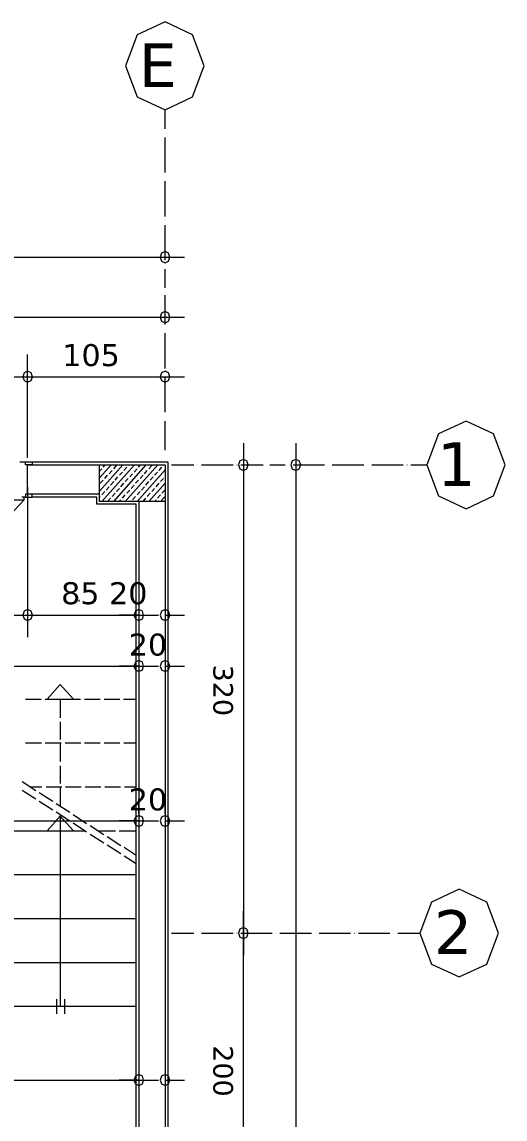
# Model space of a CAD drawing. Header units: millimetres. Extents: x 1.23 to 6.48, y 0.82 to 9.22.
# Drawn here: x 5.32 to 6.475, y 6.322 to 8.946 of the extents above; entities that cross this region are included whole.
import ezdxf

# ---------------------------------------------------------------- set-up
doc = ezdxf.new("R2010")
doc.units = ezdxf.units.MM
doc.layers.add('PDF_Geometry', color=7, linetype='Continuous', true_color=0x66ccff)
doc.layers.add('PDF_Text', color=7, linetype='Continuous')
doc.styles.add('PDF Verdana', font='verdana.ttf')

msp = doc.modelspace()

# ---------------------------------------------------------------- linework, layer by layer
at = {"layer": 'PDF_Geometry', "color": 7, "lineweight": 5}
for p, q in [((5.6619, 8.946), (5.5953, 8.9151)), ((5.728, 8.9151), (5.6619, 8.946)), ((5.5953, 8.9151), (5.5676, 8.8409)), ((5.7558, 8.8409), (5.728, 8.9151)), ((5.5676, 8.8409), (5.5953, 8.7669)), ((5.728, 8.7669), (5.7558, 8.8409)), ((5.5953, 8.7669), (5.6619, 8.7359)), ((5.6619, 8.7359), (5.728, 8.7669)), ((5.6619, 8.6906), (5.6619, 8.7359)), ((5.6619, 8.6804), (5.6622, 8.6804)), ((5.6619, 8.5859), (5.6619, 8.6697)), ((5.6619, 8.5754), (5.6622, 8.5754)), ((5.6619, 8.4808), (5.6619, 8.5652)), ((5.6619, 8.4707), (5.6622, 8.4707)), ((5.6619, 8.3761), (5.6619, 8.4601)), ((5.6619, 8.3967), (5.6536, 8.3927)), ((5.6702, 8.3927), (5.6619, 8.3967)), ((2.5347, 8.3832), (5.7087, 8.3832)), ((5.6536, 8.3927), (5.6501, 8.3832)), ((5.6501, 8.3832), (5.6536, 8.374)), ((5.6536, 8.374), (5.6619, 8.37)), ((5.6619, 8.37), (5.6702, 8.374)), ((5.6734, 8.3832), (5.6702, 8.3927)), ((5.6702, 8.374), (5.6734, 8.3832)), ((5.6619, 8.365), (5.6622, 8.365)), ((5.6619, 8.3098), (5.6619, 8.3549)), ((5.6619, 8.2227), (5.6619, 8.2923)), ((4.7077, 8.24), (5.7087, 8.24)), ((5.6536, 8.2494), (5.6501, 8.24)), ((5.6501, 8.24), (5.6536, 8.2307)), ((5.6619, 8.2534), (5.6536, 8.2494)), ((5.6702, 8.2494), (5.6619, 8.2534)), ((5.6734, 8.24), (5.6702, 8.2494)), ((5.6702, 8.2307), (5.6734, 8.24)), ((5.6536, 8.2307), (5.6619, 8.2267)), ((5.6619, 8.2267), (5.6702, 8.2307)), ((5.6619, 8.2116), (5.6622, 8.2116)), ((5.6619, 8.1173), (5.6619, 8.2015)), ((5.3331, 7.9217), (5.3331, 8.1506)), ((5.3252, 8.1071), (5.3216, 8.0977)), ((5.3252, 8.1071), (5.3216, 8.0977)), ((5.3331, 8.1111), (5.3252, 8.1071)), ((5.3331, 8.1111), (5.3252, 8.1071)), ((5.3331, 7.9039), (5.3331, 8.1327)), ((5.3414, 8.1071), (5.3331, 8.1111)), ((5.3414, 8.1071), (5.3331, 8.1111)), ((5.345, 8.0977), (5.3414, 8.1071)), ((5.345, 8.0977), (5.3414, 8.1071)), ((5.6536, 8.1071), (5.6501, 8.0977)), ((5.6619, 8.1111), (5.6536, 8.1071)), ((5.6702, 8.1071), (5.6619, 8.1111)), ((5.6619, 8.1071), (5.6622, 8.1071)), ((5.6734, 8.0977), (5.6702, 8.1071)), ((4.8178, 8.0977), (5.3804, 8.0977)), ((5.2868, 8.0977), (5.7087, 8.0977)), ((5.3216, 8.0977), (5.3252, 8.0884)), ((5.3216, 8.0977), (5.3252, 8.0884)), ((5.3252, 8.0884), (5.3331, 8.0849)), ((5.3252, 8.0884), (5.3331, 8.0849)), ((5.3331, 8.0849), (5.3414, 8.0884)), ((5.3331, 8.0849), (5.3414, 8.0884)), ((5.3414, 8.0884), (5.345, 8.0977)), ((5.3414, 8.0884), (5.345, 8.0977)), ((5.6501, 8.0977), (5.6536, 8.0884)), ((5.6536, 8.0884), (5.6619, 8.0849)), ((5.6619, 8.0126), (5.6619, 8.0964)), ((5.6619, 8.0849), (5.6702, 8.0884)), ((5.6702, 8.0884), (5.6734, 8.0977)), ((5.6619, 8.0019), (5.6622, 8.0019)), ((5.6619, 7.9217), (5.6619, 7.9917)), ((6.3817, 7.9917), (6.3155, 7.9612)), ((6.4478, 7.9612), (6.3817, 7.9917)), ((6.3155, 7.9612), (6.2879, 7.8872)), ((6.4751, 7.8872), (6.4478, 7.9612)), ((5.8493, 7.939), (5.8493, 6.7146)), ((5.9745, 7.939), (5.9745, 4.335)), ((5.8493, 7.8995), (5.841, 7.8964)), ((5.8576, 7.8964), (5.8493, 7.8995)), ((5.9745, 7.8995), (5.9662, 7.8964)), ((5.9828, 7.8964), (5.9745, 7.8995)), ((5.6773, 7.8872), (5.7304, 7.8872)), ((5.74, 7.8872), (5.7403, 7.8872)), ((5.7491, 7.8872), (5.8248, 7.8872)), ((5.8339, 7.8872), (5.8342, 7.8872)), ((5.841, 7.8964), (5.8378, 7.8872)), ((5.8378, 7.8872), (5.841, 7.8774)), ((5.841, 7.8774), (5.8493, 7.8737)), ((5.8433, 7.8872), (5.8964, 7.8872)), ((5.8493, 7.8737), (5.8576, 7.8774)), ((5.8611, 7.8872), (5.8576, 7.8964)), ((5.8576, 7.8774), (5.8611, 7.8872)), ((5.9123, 7.8872), (5.9495, 7.8872)), ((5.9594, 7.8872), (5.9599, 7.8872)), ((5.9662, 7.8964), (5.9626, 7.8872)), ((5.9626, 7.8872), (5.9662, 7.8774)), ((5.9662, 7.8774), (5.9745, 7.8737)), ((5.9685, 7.8872), (6.0433, 7.8872)), ((5.9745, 7.8737), (5.9828, 7.8774)), ((5.9863, 7.8872), (5.9828, 7.8964)), ((5.9828, 7.8774), (5.9863, 7.8872)), ((6.0529, 7.8872), (6.0532, 7.8872)), ((6.062, 7.8872), (6.1377, 7.8872)), ((6.1468, 7.8872), (6.1471, 7.8872)), ((6.1563, 7.8872), (6.2312, 7.8872)), ((6.2403, 7.8872), (6.2406, 7.8872)), ((6.2497, 7.8872), (6.2879, 7.8872)), ((6.2879, 7.8872), (6.3155, 7.8126)), ((6.4478, 7.8126), (6.4751, 7.8872)), ((5.3331, 7.8343), (5.3331, 7.4751)), ((6.3155, 7.8126), (6.3817, 7.7816)), ((6.3817, 7.7816), (6.4478, 7.8126)), ((5.3252, 7.5373), (5.3216, 7.5278)), ((5.3252, 7.5373), (5.3216, 7.5278)), ((5.3331, 7.5413), (5.3252, 7.5373)), ((5.3331, 7.5413), (5.3252, 7.5373)), ((5.3414, 7.5373), (5.3331, 7.5413)), ((5.3414, 7.5373), (5.3331, 7.5413)), ((5.345, 7.5278), (5.3414, 7.5373)), ((5.345, 7.5278), (5.3414, 7.5373)), ((5.591, 7.5373), (5.5874, 7.5278)), ((5.591, 7.5373), (5.5874, 7.5278)), ((5.5994, 7.5413), (5.591, 7.5373)), ((5.5994, 7.5413), (5.591, 7.5373)), ((5.6077, 7.5373), (5.5994, 7.5413)), ((5.6077, 7.5373), (5.5994, 7.5413)), ((5.6108, 7.5278), (5.6077, 7.5373)), ((5.6108, 7.5278), (5.6077, 7.5373)), ((5.6536, 7.5373), (5.6501, 7.5278)), ((5.6619, 7.5413), (5.6536, 7.5373)), ((5.6702, 7.5373), (5.6619, 7.5413)), ((5.6734, 7.5278), (5.6702, 7.5373)), ((5.1319, 7.5278), (5.3804, 7.5278)), ((5.2868, 7.5278), (5.646, 7.5278)), ((5.3216, 7.5278), (5.3252, 7.5185)), ((5.3216, 7.5278), (5.3252, 7.5185)), ((5.3252, 7.5185), (5.3331, 7.5145)), ((5.3252, 7.5185), (5.3331, 7.5145)), ((5.3331, 7.5145), (5.3414, 7.5185)), ((5.3331, 7.5145), (5.3414, 7.5185)), ((5.3414, 7.5185), (5.345, 7.5278)), ((5.3414, 7.5185), (5.345, 7.5278)), ((5.5994, 7.5278), (5.5522, 7.5278)), ((5.5874, 7.5278), (5.591, 7.5185)), ((5.5874, 7.5278), (5.591, 7.5185)), ((5.591, 7.5185), (5.5994, 7.5145)), ((5.591, 7.5185), (5.5994, 7.5145)), ((5.5994, 7.5145), (5.6077, 7.5185)), ((5.5994, 7.5145), (5.6077, 7.5185)), ((5.6077, 7.5185), (5.6108, 7.5278)), ((5.6077, 7.5185), (5.6108, 7.5278)), ((5.6501, 7.5278), (5.6536, 7.5185)), ((5.6536, 7.5185), (5.6619, 7.5145)), ((5.6619, 7.5278), (5.7087, 7.5278)), ((5.6619, 7.5145), (5.6702, 7.5185)), ((5.6702, 7.5185), (5.6734, 7.5278)), ((4.7707, 7.4055), (5.646, 7.4055)), ((5.5994, 7.4055), (5.5522, 7.4055)), ((5.591, 7.4147), (5.5874, 7.4055)), ((5.591, 7.4147), (5.5874, 7.4055)), ((5.5874, 7.4055), (5.591, 7.3966)), ((5.5874, 7.4055), (5.591, 7.3966)), ((5.5994, 7.4187), (5.591, 7.4147)), ((5.5994, 7.4187), (5.591, 7.4147)), ((5.6077, 7.4147), (5.5994, 7.4187)), ((5.6077, 7.4147), (5.5994, 7.4187)), ((5.6108, 7.4055), (5.6077, 7.4147)), ((5.6108, 7.4055), (5.6077, 7.4147)), ((5.6077, 7.3966), (5.6108, 7.4055)), ((5.6077, 7.3966), (5.6108, 7.4055)), ((5.6536, 7.4147), (5.6501, 7.4055)), ((5.6501, 7.4055), (5.6536, 7.3966)), ((5.6619, 7.4187), (5.6536, 7.4147)), ((5.6702, 7.4147), (5.6619, 7.4187)), ((5.6619, 7.4055), (5.7087, 7.4055)), ((5.6734, 7.4055), (5.6702, 7.4147)), ((5.6702, 7.3966), (5.6734, 7.4055)), ((5.591, 7.3966), (5.5994, 7.3926)), ((5.591, 7.3966), (5.5994, 7.3926)), ((5.5994, 7.3926), (5.6077, 7.3966)), ((5.5994, 7.3926), (5.6077, 7.3966)), ((5.6536, 7.3966), (5.6619, 7.3926)), ((5.6619, 7.3926), (5.6702, 7.3966)), ((5.5994, 7.0879), (5.5994, 7.053)), ((5.5994, 7.053), (5.5994, 7.0879)), ((5.6619, 7.053), (5.6619, 7.0879)), ((4.7707, 7.0356), (5.646, 7.0356)), ((5.5994, 7.0356), (5.5522, 7.0356)), ((5.591, 7.0445), (5.5874, 7.0356)), ((5.591, 7.0445), (5.5874, 7.0356)), ((5.5874, 7.0356), (5.591, 7.0263)), ((5.5874, 7.0356), (5.591, 7.0263)), ((5.5994, 7.0485), (5.591, 7.0445)), ((5.5994, 7.0485), (5.591, 7.0445)), ((5.6077, 7.0445), (5.5994, 7.0485)), ((5.6077, 7.0445), (5.5994, 7.0485)), ((5.6108, 7.0356), (5.6077, 7.0445)), ((5.6108, 7.0356), (5.6077, 7.0445)), ((5.6077, 7.0263), (5.6108, 7.0356)), ((5.6077, 7.0263), (5.6108, 7.0356)), ((5.6536, 7.0445), (5.6501, 7.0356)), ((5.6501, 7.0356), (5.6536, 7.0263)), ((5.6619, 7.0485), (5.6536, 7.0445)), ((5.6702, 7.0445), (5.6619, 7.0485)), ((5.6619, 7.0356), (5.7087, 7.0356)), ((5.6734, 7.0356), (5.6702, 7.0445)), ((5.6702, 7.0263), (5.6734, 7.0356)), ((5.591, 7.0263), (5.5994, 7.0223)), ((5.591, 7.0263), (5.5994, 7.0223)), ((5.5994, 7.0223), (5.6077, 7.0263)), ((5.5994, 7.0223), (5.6077, 7.0263)), ((5.6536, 7.0263), (5.6619, 7.0223)), ((5.6619, 7.0223), (5.6702, 7.0263)), ((6.3655, 6.8725), (6.2992, 6.8414)), ((6.4315, 6.8414), (6.3655, 6.8725)), ((6.2992, 6.8414), (6.2716, 6.7669)), ((6.4593, 6.7669), (6.4315, 6.8414)), ((5.8493, 6.0144), (5.8493, 6.8196)), ((5.841, 6.7762), (5.8378, 6.7669)), ((5.841, 6.7762), (5.8378, 6.7669)), ((5.8493, 6.7802), (5.841, 6.7762)), ((5.8493, 6.7802), (5.841, 6.7762)), ((5.8576, 6.7762), (5.8493, 6.7802)), ((5.8576, 6.7762), (5.8493, 6.7802)), ((5.8611, 6.7669), (5.8576, 6.7762)), ((5.8611, 6.7669), (5.8576, 6.7762)), ((5.6773, 6.7669), (5.7304, 6.7669)), ((5.74, 6.7669), (5.7403, 6.7669)), ((5.7491, 6.7669), (5.8248, 6.7669)), ((5.8339, 6.7669), (5.8342, 6.7669)), ((5.8378, 6.7669), (5.841, 6.7576)), ((5.8378, 6.7669), (5.841, 6.7576)), ((5.841, 6.7576), (5.8493, 6.754)), ((5.841, 6.7576), (5.8493, 6.754)), ((5.8433, 6.7669), (5.9181, 6.7669)), ((5.8493, 6.754), (5.8576, 6.7576)), ((5.8493, 6.754), (5.8576, 6.7576)), ((5.8576, 6.7576), (5.8611, 6.7669)), ((5.8576, 6.7576), (5.8611, 6.7669)), ((5.9274, 6.7669), (5.9277, 6.7669)), ((5.9368, 6.7669), (6.0121, 6.7669)), ((6.0216, 6.7669), (6.0221, 6.7669)), ((6.0307, 6.7669), (6.1055, 6.7669)), ((6.1151, 6.7669), (6.1159, 6.7669)), ((6.1245, 6.7669), (6.1998, 6.7669)), ((6.2089, 6.7669), (6.2093, 6.7669)), ((6.2185, 6.7669), (6.2716, 6.7669)), ((6.2716, 6.7669), (6.2992, 6.6929)), ((6.4315, 6.6929), (6.4593, 6.7669)), ((6.2992, 6.6929), (6.3655, 6.6622)), ((6.3655, 6.6622), (6.4315, 6.6929)), ((5.5994, 6.5744), (5.5994, 6.3634)), ((5.5994, 6.429), (5.591, 6.425)), ((5.5994, 6.429), (5.591, 6.425)), ((5.6077, 6.425), (5.5994, 6.429)), ((5.6077, 6.425), (5.5994, 6.429)), ((5.6619, 6.429), (5.6536, 6.425)), ((5.6702, 6.425), (5.6619, 6.429)), ((5.1771, 6.4157), (5.646, 6.4157)), ((5.5994, 6.4157), (5.5522, 6.4157)), ((5.591, 6.425), (5.5874, 6.4157)), ((5.591, 6.425), (5.5874, 6.4157)), ((5.5874, 6.4157), (5.591, 6.4065)), ((5.5874, 6.4157), (5.591, 6.4065)), ((5.591, 6.4065), (5.5994, 6.4028)), ((5.591, 6.4065), (5.5994, 6.4028)), ((5.5994, 6.4028), (5.6077, 6.4065)), ((5.5994, 6.4028), (5.6077, 6.4065)), ((5.6108, 6.4157), (5.6077, 6.425)), ((5.6108, 6.4157), (5.6077, 6.425)), ((5.6077, 6.4065), (5.6108, 6.4157)), ((5.6077, 6.4065), (5.6108, 6.4157)), ((5.6536, 6.425), (5.6501, 6.4157)), ((5.6501, 6.4157), (5.6536, 6.4065)), ((5.6536, 6.4065), (5.6619, 6.4028)), ((5.6619, 6.4157), (5.7087, 6.4157)), ((5.6619, 6.4028), (5.6702, 6.4065)), ((5.6734, 6.4157), (5.6702, 6.425)), ((5.6702, 6.4065), (5.6734, 6.4157))]:
    msp.add_line(p, q, dxfattribs=at)
at = {"layer": 'PDF_Geometry', "lineweight": 5}
for p, q in [((5.3146, 7.8937), (5.3284, 7.8937)), ((5.3284, 7.8872), (5.3284, 7.8937)), ((5.3284, 7.8937), (5.3443, 7.8937)), ((5.3331, 7.8872), (5.3284, 7.8872)), ((5.3331, 7.817), (5.3331, 7.8872)), ((5.3443, 7.8872), (5.3331, 7.8872)), ((5.3443, 7.8937), (5.3443, 7.8872)), ((5.2159, 7.6867), (5.324, 7.8028)), ((5.324, 7.8028), (5.2927, 7.8028)), ((5.3284, 7.8099), (5.3193, 7.8099)), ((5.324, 7.8099), (5.324, 7.8028)), ((5.3331, 7.817), (5.3284, 7.817)), ((5.3284, 7.817), (5.3284, 7.8099)), ((5.3284, 7.8099), (5.3443, 7.8099)), ((5.3443, 7.817), (5.3331, 7.817)), ((5.3443, 7.8099), (5.3443, 7.817))]:
    msp.add_line(p, q, dxfattribs=at)
at = {"layer": 'PDF_Geometry', "color": 5, "lineweight": 5}
for p, q in [((5.3331, 7.817), (5.3331, 7.8872)), ((5.3331, 7.8872), (5.5054, 7.8872)), ((5.3443, 7.8937), (5.6686, 7.8937)), ((5.6686, 7.8937), (5.6686, 4.3802)), ((5.5054, 7.817), (5.3331, 7.817)), ((5.4991, 7.8099), (5.3443, 7.8099)), ((5.4991, 7.7926), (5.4991, 7.8099)), ((5.5931, 7.7926), (5.4991, 7.7926)), ((5.5931, 6.2494), (5.5931, 7.7926)), ((5.5994, 7.7994), (5.5994, 6.242)), ((5.6619, 7.7994), (5.6619, 6.242))]:
    msp.add_line(p, q, dxfattribs=at)
at = {"layer": 'PDF_Geometry', "color": 1, "lineweight": 5}
for p, q in [((5.5054, 7.7994), (5.5054, 7.8872)), ((5.5054, 7.8872), (5.6619, 7.8872)), ((5.5059, 7.857), (5.5328, 7.8872)), ((5.5059, 7.825), (5.5609, 7.8872)), ((5.5059, 7.8724), (5.5106, 7.8777)), ((5.5106, 7.7994), (5.589, 7.8872)), ((5.5142, 7.8817), (5.5189, 7.8872)), ((5.528, 7.8657), (5.5356, 7.8737)), ((5.5392, 7.7994), (5.6171, 7.8872)), ((5.5392, 7.8777), (5.5458, 7.8854)), ((5.5634, 7.8737), (5.5703, 7.8817)), ((5.5669, 7.7994), (5.6449, 7.8872)), ((5.5739, 7.8854), (5.5747, 7.8872)), ((5.5879, 7.8697), (5.595, 7.8777)), ((5.5953, 7.7994), (5.6622, 7.8746)), ((5.5981, 7.8817), (5.6033, 7.8872)), ((5.6129, 7.8657), (5.6195, 7.8737)), ((5.6231, 7.8777), (5.6303, 7.8854)), ((5.6476, 7.8737), (5.6545, 7.8817)), ((5.658, 7.8854), (5.6592, 7.8872)), ((5.6619, 7.8872), (5.6619, 7.7994)), ((5.507, 7.8428), (5.5142, 7.8503)), ((5.5177, 7.8543), (5.5246, 7.8623)), ((5.5315, 7.8383), (5.5392, 7.8468)), ((5.5427, 7.8503), (5.5494, 7.8583)), ((5.553, 7.8623), (5.5601, 7.8697)), ((5.5669, 7.8468), (5.5739, 7.8543)), ((5.5775, 7.8583), (5.5843, 7.8657)), ((5.5915, 7.8428), (5.5981, 7.8503)), ((5.6022, 7.8543), (5.6093, 7.8623)), ((5.6163, 7.8383), (5.6231, 7.8468)), ((5.6267, 7.8503), (5.6338, 7.8583)), ((5.6369, 7.8623), (5.6441, 7.8697)), ((5.6512, 7.8468), (5.658, 7.8543)), ((5.6616, 7.8583), (5.6622, 7.8586)), ((5.5106, 7.8148), (5.5177, 7.8228)), ((5.5213, 7.8263), (5.528, 7.8343)), ((5.5356, 7.8108), (5.5427, 7.8188)), ((5.5458, 7.8228), (5.553, 7.8303)), ((5.5565, 7.8343), (5.5634, 7.8428)), ((5.5703, 7.8188), (5.5775, 7.8263)), ((5.5807, 7.8303), (5.5879, 7.8383)), ((5.595, 7.8148), (5.6022, 7.8228)), ((5.6057, 7.8263), (5.6129, 7.8343)), ((5.6195, 7.8108), (5.6267, 7.8188)), ((5.6231, 7.7994), (5.6622, 7.8432)), ((5.6303, 7.8228), (5.6369, 7.8303)), ((5.6405, 7.8343), (5.6476, 7.8428)), ((5.6545, 7.8188), (5.6616, 7.8263)), ((5.6619, 7.7994), (5.5054, 7.7994)), ((5.5059, 7.8096), (5.507, 7.8108)), ((5.5246, 7.7994), (5.5315, 7.8072)), ((5.553, 7.7994), (5.5565, 7.8032)), ((5.5601, 7.8072), (5.5669, 7.8148)), ((5.5843, 7.8032), (5.5915, 7.8108)), ((5.6093, 7.7994), (5.6163, 7.8072)), ((5.6369, 7.7994), (5.6405, 7.8032)), ((5.6441, 7.8072), (5.6512, 7.8148)), ((5.6512, 7.7994), (5.6622, 7.8112)), ((5.4555, 7.5638), (5.4555, 7.5603)), ((5.5997, 7.0356), (5.5994, 7.0356)), ((5.5994, 7.0356), (5.5997, 7.0356)), ((5.5994, 7.0356), (5.5997, 7.0356)), ((5.6622, 7.0356), (5.6619, 7.0356)), ((5.6619, 7.0356), (5.6622, 7.0356))]:
    msp.add_line(p, q, dxfattribs=at)
at = {"layer": 'PDF_Geometry', "color": 6, "lineweight": 5}
for p, q in [((5.4115, 7.362), (5.3804, 7.3266)), ((5.4429, 7.3266), (5.4115, 7.362)), ((5.3284, 7.3266), (5.3661, 7.3266)), ((5.3755, 7.3266), (5.4132, 7.3266)), ((5.3804, 7.3266), (5.4429, 7.3266)), ((5.4115, 7.3266), (5.4115, 7.2822)), ((5.4223, 7.3266), (5.4599, 7.3266)), ((5.4694, 7.3266), (5.5067, 7.3266)), ((5.5166, 7.3266), (5.5538, 7.3266)), ((5.5629, 7.3266), (5.5931, 7.3266)), ((5.4115, 7.2721), (5.4115, 7.2302)), ((5.3284, 7.2219), (5.3664, 7.2219)), ((5.3755, 7.2219), (5.4132, 7.2219)), ((5.4115, 7.2197), (5.4115, 7.1775)), ((5.4228, 7.2219), (5.4603, 7.2219)), ((5.4694, 7.2219), (5.5067, 7.2219)), ((5.5166, 7.2219), (5.5538, 7.2219)), ((5.5634, 7.2219), (5.5931, 7.2219)), ((5.4115, 7.167), (5.4115, 7.1252)), ((5.3201, 7.1297), (5.3529, 7.1085)), ((5.3399, 7.1168), (5.3675, 7.1168)), ((5.3774, 7.1168), (5.4148, 7.1168)), ((5.4115, 7.115), (5.4115, 7.0706)), ((5.4239, 7.1168), (5.4616, 7.1168)), ((5.471, 7.1168), (5.5086, 7.1168)), ((5.5181, 7.1168), (5.5557, 7.1168)), ((5.5648, 7.1168), (5.5931, 7.1168)), ((5.3201, 7.1088), (5.3529, 7.0879)), ((5.3609, 7.103), (5.3934, 7.0823)), ((5.3609, 7.0826), (5.3934, 7.0617)), ((5.4016, 7.0768), (5.4341, 7.0561)), ((5.4115, 7.0467), (5.3804, 7.0121)), ((5.4016, 7.057), (5.4341, 7.0356)), ((5.4115, 7.0503), (5.4115, 6.5922)), ((5.4429, 7.0121), (5.4115, 7.0467)), ((5.4426, 7.0507), (5.4745, 7.0294)), ((5.2428, 7.0121), (5.471, 7.0121)), ((5.4426, 7.0308), (5.4745, 7.0096)), ((5.4828, 7.0241), (5.5153, 7.0032)), ((5.5018, 7.0121), (5.5431, 7.0121)), ((5.5522, 7.0121), (5.5931, 7.0121)), ((5.4828, 7.0041), (5.5153, 6.9834)), ((5.5233, 6.9979), (5.5562, 6.977)), ((5.5233, 6.9779), (5.5562, 6.9572)), ((5.564, 6.9723), (5.5931, 6.9532)), ((5.564, 6.9518), (5.5931, 6.9332)), ((5.2428, 6.9071), (5.5931, 6.9071)), ((5.2428, 6.802), (5.5931, 6.802)), ((5.2428, 6.6969), (5.5931, 6.6969)), ((5.2428, 6.5922), (5.5931, 6.5922)), ((5.4025, 6.6091), (5.4025, 6.574)), ((5.4215, 6.6091), (5.4215, 6.574))]:
    msp.add_line(p, q, dxfattribs=at)

# ---------------------------------------------------------------- texts
at = {"layer": 'PDF_Text', "style": 'PDF Verdana'}
for s, height, p in [('E', 0.1048, (5.599, 8.7903)), ('105', 0.05255, (5.4162, 8.123)), ('1', 0.1048, (6.3128, 7.8363)), ('85 20', 0.05255, (5.4134, 7.5537)), ('20', 0.05255, (5.5752, 7.4308)), ('20', 0.05255, (5.5752, 7.0606)), ('2', 0.1048, (6.3051, 6.7172))]:
    msp.add_text(s, height=height, dxfattribs=at).set_placement(p)
for s, p in [('320', (5.7775, 7.409)), ('200', (5.7775, 6.4989))]:
    msp.add_text(s, height=0.04694, rotation=270, dxfattribs=at).set_placement(p)

doc.saveas('drawing.dxf')
